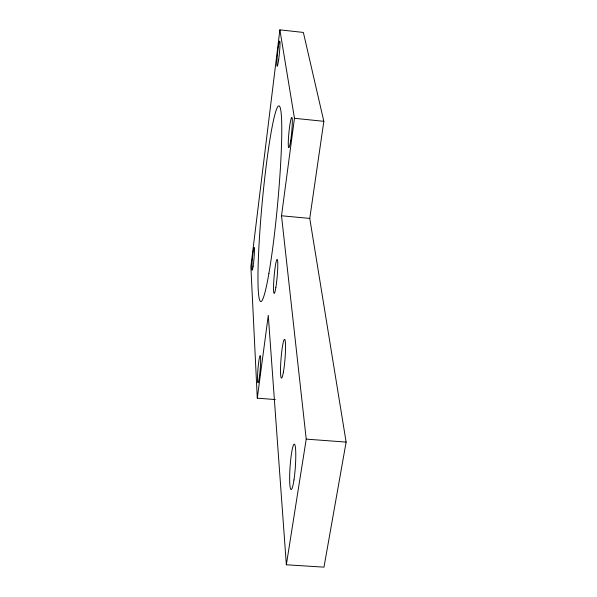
<?xml version="1.0" encoding="UTF-8"?>
<svg xmlns="http://www.w3.org/2000/svg" width="597" height="597" viewBox="0 0 597 597"><rect width="100%" height="100%" fill="white"/><g stroke="black" fill="none" stroke-linecap="round" stroke-linejoin="round"><path stroke-width="0.9" d="M257.285 398.162L268.277 315.403L286.344 564.784L323.984 567.15L346.126 442.086L309.761 218.42L323.835 121.318L303.366 32.439L279.881 29.85L250.874 266.635L257.285 398.162L275.307 399.557M286.344 564.784L306.224 439.123L281.515 215.771L294.463 118.303L279.881 29.85M306.224 439.123L346.126 442.086M281.515 215.771L309.761 218.42M294.463 118.303L323.835 121.318M278.575 60.103A12.664 0.918 -84.2 0 0 279.724 41.089A12.664 0.918 -84.2 0 0 277.001 59.849A12.664 0.918 -84.2 0 0 278.575 60.103M290.59 141.041A15.179 1.366 -84.3 0 0 291.888 117.467A15.179 1.366 -84.3 0 0 288.411 139.079A15.179 1.366 -84.3 0 0 290.59 141.041M259.479 376.17A13.641 1.119 -85.3 0 0 260.195 355.596A13.641 1.119 -85.3 0 0 257.561 375.789A13.641 1.119 -85.3 0 0 259.479 376.17M253.128 266.217A11.425 0.791 -84.9 0 0 254.315 247.628A11.425 0.791 -84.9 0 0 252.098 262.583A11.425 0.791 -84.9 0 0 253.128 266.217M268.904 273.366A98.221 7.739 -84.7 0 0 280.65 109.527A98.221 7.739 -84.7 0 0 260.046 228.711A98.221 7.739 -84.7 0 0 268.904 273.366M293.97 479.936A22.768 2.634 -86 0 0 294.5 444.22A22.768 2.634 -86 0 0 289.664 476.361A22.768 2.634 -86 0 0 293.97 479.936M283.351 372.341A19.44 1.978 -85.4 0 0 285.03 339.992A19.44 1.978 -85.4 0 0 280.702 363.931A19.44 1.978 -85.4 0 0 283.351 372.341M275.829 287.679A17.052 1.53 -85 0 0 277.418 259.822A17.052 1.53 -85 0 0 273.724 281.948A17.052 1.53 -85 0 0 275.829 287.679"/></g></svg>
